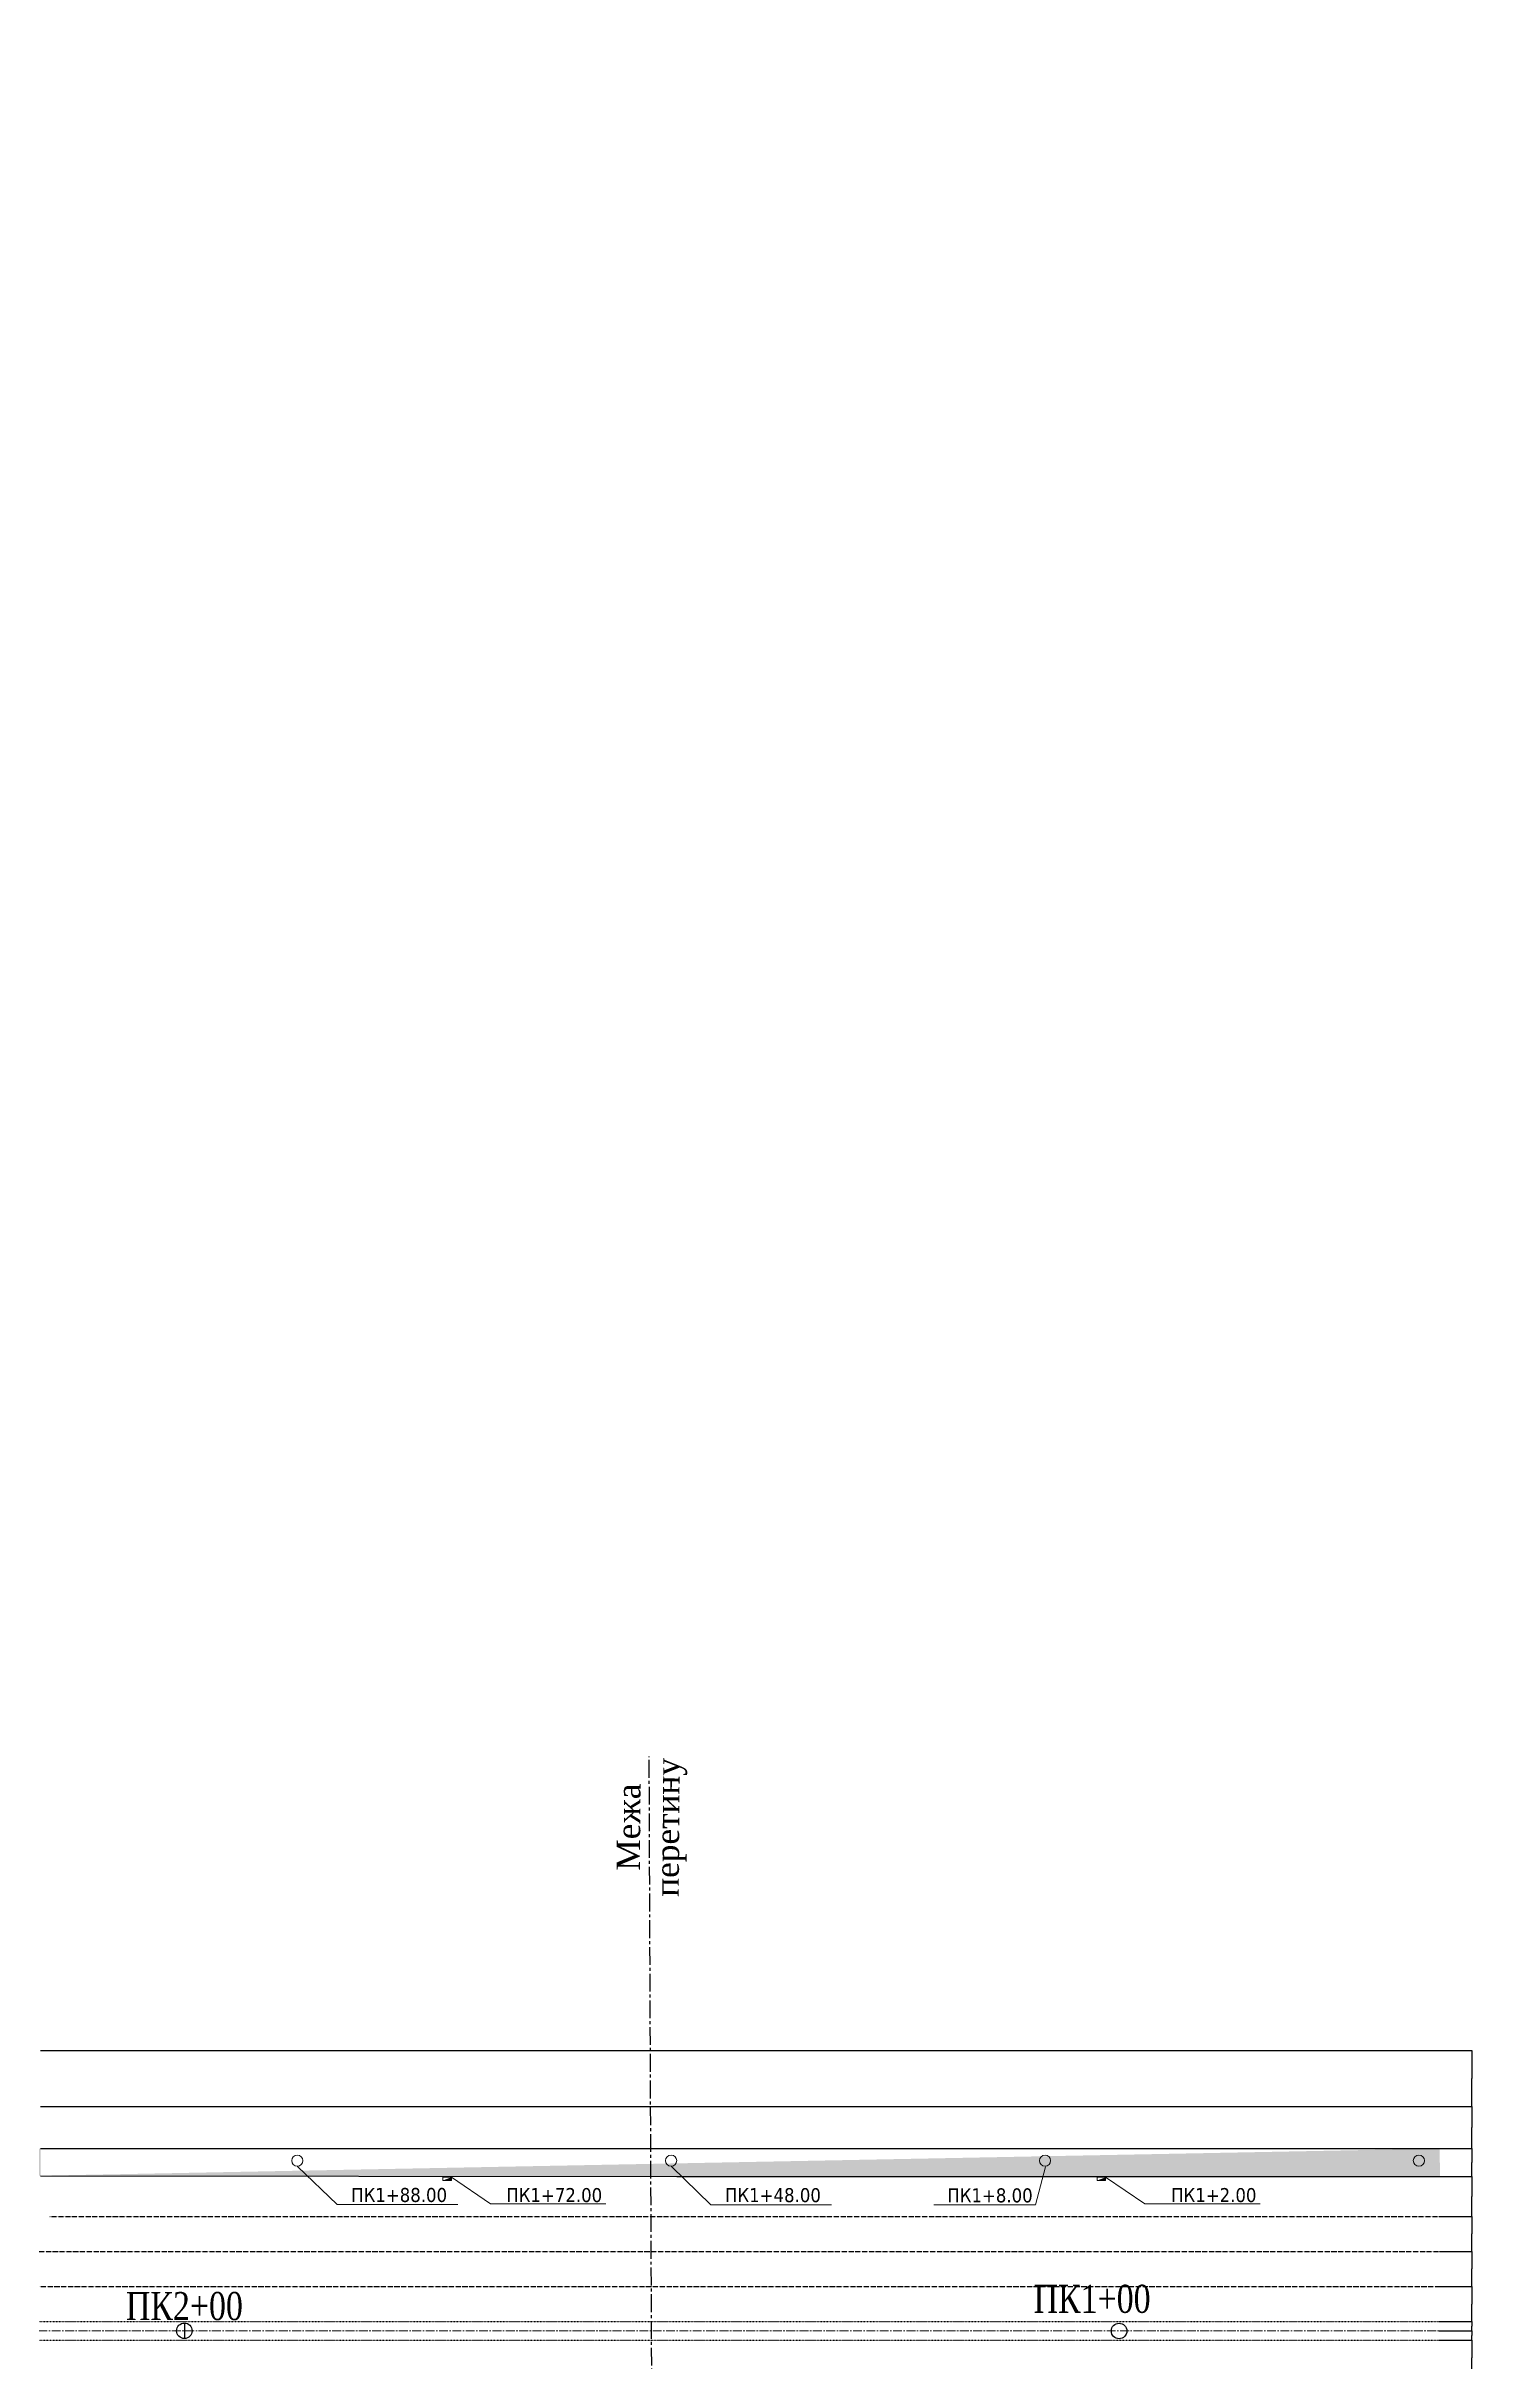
# Model space of a CAD drawing. Header units: millimetres. Extents: x -492806 to 8131902, y -181351 to 2373952.
# Drawn here: x 2316467 to 2468967, y 319210 to 566844 of the extents above; entities that cross this region are included whole.
import ezdxf

# ---------------------------------------------------------------- set-up
doc = ezdxf.new("R2010")
doc.units = ezdxf.units.MM
doc.header["$LTSCALE"] = 50
doc.linetypes.add('ACAD_ISO03W100', pattern=[30, 12, -18])
doc.linetypes.add('CENTER2', pattern=[28.575, 19.05, -3.175, 3.175, -3.175])
for name, color, linetype, lineweight in [('1 Відмітки', 7, 'Continuous', 25), ('2 Позначення', 80, 'Continuous', 20), ('вертикалка', 200, 'Continuous', 9), ('Оси магистралей', 1, 'CENTER2', 9), ('поздовжній профіль', 250, 'Continuous', 15), ('Червоні лінії', 1, 'Continuous', 30)]:
    doc.layers.add(name, color=color, linetype=linetype, lineweight=lineweight)
for name, color, linetype in [('1-3 2-х уровн развязка-C-ROAD-TEXT', 1, 'Continuous'), ('2-4 2-х уровн разв-C-ROAD-TEXT', 1, 'Continuous'), ('Абсолютные высоты', 50, 'Continuous'), ('край проїзжої частини і тротуарів', 150, 'Continuous'), ('Отмостка', 7, 'Continuous'), ('Полоси руху', 2, 'ACAD_ISO03W100')]:
    doc.layers.add(name, color=color, linetype=linetype)
doc.styles.get("Standard").update_dxf_attribs({"font": 'tahoma.ttf'})
doc.styles.add('СПДС_BOLD', font='times.ttf', dxfattribs={"width": 0.8})
doc.dimstyles.get("Standard").update_dxf_attribs({"dimtxt": 0.18, "dimasz": 0.18, "dimexe": 0.18, "dimexo": 0.0625, "dimgap": 0.09, "dimtad": 0, "dimtih": 1, "dimtoh": 1, "dimdec": 4, "dimzin": 0, "dimdsep": 46, "dimtxsty": 'Standard', "dimcen": 0.09, "dimadec": 0, "dimazin": 0, "dimtfac": 1, "dimtdec": 4, "dimtofl": 0, "dimtmove": 0, "dimatfit": 3, "dimfxl": 1, "dimtolj": 1, "dimtzin": 0, "dimarcsym": 0})

# ---------------------------------------------------------------- blocks, each defined once
blk = doc.blocks.new('*D281')
at = {"layer": 'Defpoints', "color": 0, "transparency": 16777216}
for p in [(2465526, 352503), (2465526, 346503), (2468965, 346503)]:
    blk.add_point(p, dxfattribs=at)
at = {"layer": 'край проїзжої частини і тротуарів', "color": 0, "lineweight": -2, "transparency": 16777216}
for p, q in [((2465526, 352503), (2468965, 352503)), ((2468965, 352502), (2468965, 349503)), ((2468965, 346503), (2468965, 349502)), ((2465526, 346503), (2468965, 346503))]:
    blk.add_line(p, q, dxfattribs=at)
at = {"layer": 'край проїзжої частини і тротуарів', "color": 0, "transparency": 16777216}
for points in [[(2468965, 352502), (2468965, 352502), (2468965, 352503)], [(2468965, 346503), (2468965, 346503), (2468965, 346503)]]:
    blk.add_solid(points, dxfattribs=at)
at = {"layer": 'край проїзжої частини і тротуарів', "color": 0, "transparency": 16777216, "insert": (2468965, 349503), "char_height": 1, "attachment_point": 5}
blk.add_mtext('\\A1;6000.00', dxfattribs=at)
blk = doc.blocks.new('*D282')
at = {"layer": 'Defpoints', "color": 0, "transparency": 16777216}
for p in [(2465526, 346503), (2465526, 342003), (2468965, 342003)]:
    blk.add_point(p, dxfattribs=at)
at = {"layer": 'край проїзжої частини і тротуарів', "color": 0, "lineweight": -2, "transparency": 16777216}
for p, q in [((2465526, 346503), (2468965, 346503)), ((2468965, 346502), (2468965, 344253)), ((2468965, 342003), (2468965, 344252)), ((2465526, 342003), (2468965, 342003))]:
    blk.add_line(p, q, dxfattribs=at)
at = {"layer": 'край проїзжої частини і тротуарів', "color": 0, "transparency": 16777216}
for points in [[(2468965, 346502), (2468965, 346502), (2468965, 346503)], [(2468965, 342003), (2468965, 342003), (2468965, 342003)]]:
    blk.add_solid(points, dxfattribs=at)
at = {"layer": 'край проїзжої частини і тротуарів', "color": 0, "transparency": 16777216, "insert": (2468965, 344253), "char_height": 1, "attachment_point": 5}
blk.add_mtext('\\A1;4500.00', dxfattribs=at)
blk = doc.blocks.new('*D283')
at = {"layer": 'Defpoints', "color": 0, "transparency": 16777216}
for p in [(2465526, 342003), (2465526, 339003), (2468965, 339003)]:
    blk.add_point(p, dxfattribs=at)
at = {"layer": 'край проїзжої частини і тротуарів', "color": 0, "lineweight": -2, "transparency": 16777216}
for p, q in [((2465526, 342003), (2468965, 342003)), ((2468965, 342002), (2468965, 340503)), ((2468965, 339003), (2468965, 340502)), ((2465526, 339003), (2468965, 339003))]:
    blk.add_line(p, q, dxfattribs=at)
at = {"layer": 'край проїзжої частини і тротуарів', "color": 0, "transparency": 16777216}
for points in [[(2468965, 342002), (2468965, 342002), (2468965, 342003)], [(2468965, 339003), (2468965, 339003), (2468965, 339003)]]:
    blk.add_solid(points, dxfattribs=at)
at = {"layer": 'край проїзжої частини і тротуарів', "color": 0, "transparency": 16777216, "insert": (2468965, 340503), "char_height": 1, "attachment_point": 5}
blk.add_mtext('\\A1;3000.00', dxfattribs=at)
blk = doc.blocks.new('*D284')
at = {"layer": 'Defpoints', "color": 0, "transparency": 16777216}
for p in [(2465526, 339003), (2465526, 334753), (2468965, 334753)]:
    blk.add_point(p, dxfattribs=at)
at = {"layer": 'край проїзжої частини і тротуарів', "color": 0, "lineweight": -2, "transparency": 16777216}
for p, q in [((2465526, 339003), (2468965, 339003)), ((2468965, 339002), (2468965, 336878)), ((2468965, 334753), (2468965, 336877)), ((2465526, 334753), (2468965, 334753))]:
    blk.add_line(p, q, dxfattribs=at)
at = {"layer": 'край проїзжої частини і тротуарів', "color": 0, "transparency": 16777216}
for points in [[(2468965, 339002), (2468965, 339002), (2468965, 339003)], [(2468965, 334753), (2468965, 334753), (2468965, 334753)]]:
    blk.add_solid(points, dxfattribs=at)
at = {"layer": 'край проїзжої частини і тротуарів', "color": 0, "transparency": 16777216, "insert": (2468965, 336878), "char_height": 1, "attachment_point": 5}
blk.add_mtext('\\A1;4250.00', dxfattribs=at)
blk = doc.blocks.new('*D285')
at = {"layer": 'Defpoints', "color": 0, "transparency": 16777216}
for p in [(2465526, 334753), (2465526, 331003), (2468965, 331003)]:
    blk.add_point(p, dxfattribs=at)
at = {"layer": 'край проїзжої частини і тротуарів', "color": 0, "lineweight": -2, "transparency": 16777216}
for p, q in [((2465526, 334753), (2468965, 334753)), ((2468965, 334752), (2468965, 332878)), ((2468965, 331003), (2468965, 332877)), ((2465526, 331003), (2468965, 331003))]:
    blk.add_line(p, q, dxfattribs=at)
at = {"layer": 'край проїзжої частини і тротуарів', "color": 0, "transparency": 16777216}
for points in [[(2468965, 334752), (2468965, 334752), (2468965, 334753)], [(2468965, 331003), (2468965, 331003), (2468965, 331003)]]:
    blk.add_solid(points, dxfattribs=at)
at = {"layer": 'край проїзжої частини і тротуарів', "color": 0, "transparency": 16777216, "insert": (2468965, 332878), "char_height": 1, "attachment_point": 5}
blk.add_mtext('\\A1;3750.00', dxfattribs=at)
blk = doc.blocks.new('*D286')
at = {"layer": 'Defpoints', "color": 0, "transparency": 16777216}
for p in [(2465526, 331003), (2465526, 327253), (2468965, 327253)]:
    blk.add_point(p, dxfattribs=at)
at = {"layer": 'край проїзжої частини і тротуарів', "color": 0, "lineweight": -2, "transparency": 16777216}
for p, q in [((2465526, 331003), (2468965, 331003)), ((2468965, 331002), (2468965, 329128)), ((2465526, 327253), (2468965, 327253)), ((2468965, 327253), (2468965, 329127))]:
    blk.add_line(p, q, dxfattribs=at)
at = {"layer": 'край проїзжої частини і тротуарів', "color": 0, "transparency": 16777216}
for points in [[(2468965, 331002), (2468965, 331002), (2468965, 331003)], [(2468965, 327253), (2468965, 327253), (2468965, 327253)]]:
    blk.add_solid(points, dxfattribs=at)
at = {"layer": 'край проїзжої частини і тротуарів', "color": 0, "transparency": 16777216, "insert": (2468965, 329128), "char_height": 1, "attachment_point": 5}
blk.add_mtext('\\A1;3750.00', dxfattribs=at)
blk = doc.blocks.new('*D287')
at = {"layer": 'Defpoints', "color": 0, "transparency": 16777216}
for p in [(2465526, 327253), (2465526, 323503), (2468965, 323503)]:
    blk.add_point(p, dxfattribs=at)
at = {"layer": 'край проїзжої частини і тротуарів', "color": 0, "lineweight": -2, "transparency": 16777216}
for p, q in [((2465526, 327253), (2468965, 327253)), ((2468965, 327252), (2468965, 325378)), ((2468965, 323503), (2468965, 325377)), ((2465526, 323503), (2468965, 323503))]:
    blk.add_line(p, q, dxfattribs=at)
at = {"layer": 'край проїзжої частини і тротуарів', "color": 0, "transparency": 16777216}
for points in [[(2468965, 327252), (2468965, 327252), (2468965, 327253)], [(2468965, 323503), (2468965, 323503), (2468965, 323503)]]:
    blk.add_solid(points, dxfattribs=at)
at = {"layer": 'край проїзжої частини і тротуарів', "color": 0, "transparency": 16777216, "insert": (2468965, 325378), "char_height": 1, "attachment_point": 5}
blk.add_mtext('\\A1;3750.00', dxfattribs=at)
blk = doc.blocks.new('*D288')
at = {"layer": 'Defpoints', "color": 0, "transparency": 16777216}
for p in [(2465441, 322506), (2465526, 323503), (2468965, 322506)]:
    blk.add_point(p, dxfattribs=at)
at = {"layer": 'край проїзжої частини і тротуарів', "color": 0, "lineweight": -2, "transparency": 16777216}
for p, q in [((2465441, 322506), (2468965, 322506)), ((2465526, 323503), (2468965, 323503)), ((2468965, 323502), (2468965, 323005)), ((2468965, 322506), (2468965, 323004))]:
    blk.add_line(p, q, dxfattribs=at)
at = {"layer": 'край проїзжої частини і тротуарів', "color": 0, "transparency": 16777216}
for points in [[(2468965, 323502), (2468965, 323502), (2468965, 323503)], [(2468965, 322506), (2468965, 322506), (2468965, 322506)]]:
    blk.add_solid(points, dxfattribs=at)
at = {"layer": 'край проїзжої частини і тротуарів', "color": 0, "transparency": 16777216, "insert": (2468965, 323004), "char_height": 1, "attachment_point": 5}
blk.add_mtext('\\A1;996.4', dxfattribs=at)
blk = doc.blocks.new('*D289')
at = {"layer": 'Defpoints', "color": 0, "transparency": 16777216}
for p in [(2465441, 322506), (2465526, 321510), (2468965, 321510)]:
    blk.add_point(p, dxfattribs=at)
at = {"layer": 'край проїзжої частини і тротуарів', "color": 0, "lineweight": -2, "transparency": 16777216}
for p, q in [((2465441, 322506), (2468965, 322506)), ((2468965, 322506), (2468965, 322009)), ((2468965, 321510), (2468965, 322007)), ((2465526, 321510), (2468965, 321510))]:
    blk.add_line(p, q, dxfattribs=at)
at = {"layer": 'край проїзжої частини і тротуарів', "color": 0, "transparency": 16777216}
for points in [[(2468965, 322506), (2468965, 322506), (2468965, 322506)], [(2468965, 321510), (2468965, 321510), (2468965, 321510)]]:
    blk.add_solid(points, dxfattribs=at)
at = {"layer": 'край проїзжої частини і тротуарів', "color": 0, "transparency": 16777216, "insert": (2468965, 322008), "char_height": 1, "attachment_point": 5}
blk.add_mtext('\\A1;996.4', dxfattribs=at)
blk = doc.blocks.new('*D290')
at = {"layer": 'Defpoints', "color": 0, "transparency": 16777216}
for p in [(2465526, 321510), (2465526, 317760), (2468965, 317760)]:
    blk.add_point(p, dxfattribs=at)
at = {"layer": 'край проїзжої частини і тротуарів', "color": 0, "lineweight": -2, "transparency": 16777216}
for p, q in [((2465526, 321510), (2468965, 321510)), ((2468965, 321510), (2468965, 319635)), ((2468965, 317760), (2468965, 319634)), ((2465526, 317760), (2468965, 317760))]:
    blk.add_line(p, q, dxfattribs=at)
at = {"layer": 'край проїзжої частини і тротуарів', "color": 0, "transparency": 16777216}
for points in [[(2468965, 321510), (2468965, 321510), (2468965, 321510)], [(2468965, 317760), (2468965, 317760), (2468965, 317760)]]:
    blk.add_solid(points, dxfattribs=at)
at = {"layer": 'край проїзжої частини і тротуарів', "color": 0, "transparency": 16777216, "insert": (2468965, 319635), "char_height": 1, "attachment_point": 5}
blk.add_mtext('\\A1;3750.00', dxfattribs=at)
blk = doc.blocks.new('AeccTickLine')
blk.add_line((0, -0.5), (0, 0.5))
blk = doc.blocks.new('столб')
at = {"layer": 'поздовжній профіль', "color": 160}
for points in [[(-500, 0, 0, 0, 0), (-1000, 0, 350, 0, 0), (-1700, 0, 0, 0, 0)], [(500, 0, 0, 0, 0), (1000, 0, 350, 0, 0), (1700, 0, 0, 0, 0)]]:
    blk.add_lwpolyline(points, format="xyseb", dxfattribs=at)
blk.add_circle((0, 0), 500, dxfattribs=at)

msp = doc.modelspace()

# ---------------------------------------------------------------- hatches: boundary and pattern name
at = {"layer": 'Абсолютные высоты', "ltscale": 0.001}
h = msp.add_hatch(dxfattribs=at)
h.set_pattern_fill('GRASS', color=256, scale=50, angle=0.1)
h.set_pattern_definition([(90.1, (1821255.8, 1736822.7), (-899.5916, 896.4569), [238.125, -1557.9262]), (45.1, (1821255.8, 1736822.7), (-899.5916, 896.4569), [238.125, -1031.875]), (135.1, (1821255.8, 1736822.7), (-896.4569, -899.5916), [238.125, -1031.875])])
edge = h.paths.add_edge_path()
edge.add_line((2248873.084, 566843.769), (2251873.084, 566843.769))
edge.add_line((2251873.084, 566843.769), (2251873.084, 564601.941))
edge.add_line((2248873.084, 566843.769), (2248873.084, 564601.941))
edge.add_line((2258963.684, 519754.83), (2248873.084, 564601.941))
edge.add_line((2261963.684, 519754.83), (2251873.084, 564601.941))
edge.add_line((2261963.684, 519754.83), (2261963.684, 396002.56))
edge.add_line((2258963.684, 519754.83), (2258963.684, 396002.56))
edge.add_arc((2316041.705, 396076.299), 54078.071, 180.07812633, 269.81138608)
edge.add_arc((2315863.684, 396002.56), 56900, 180, 270)
edge.add_line((2315863.684, 341998.547), (2465526.193, 342002.56))
edge.add_line((2315863.684, 339101.13), (2383934.098, 339003.806))
edge.add_line((2383934.098, 339003.806), (2465526.193, 339002.56))
edge.add_line((2465588.693, 339002.56), (2465526.193, 342002.56))
at = {"layer": 'вертикалка'}
h = msp.add_hatch(color=0, dxfattribs=at)
h.dxf.hatch_style = 1
h.paths.add_polyline_path([(2358904.637, 338594.405), (2359804.637, 338594.048), (2359804.771, 338931.548)])
h = msp.add_hatch(color=0, dxfattribs=at)
h.dxf.hatch_style = 1
h.paths.add_polyline_path([(2428904.637, 338594.405), (2429804.637, 338594.048), (2429804.771, 338931.548)])

# ---------------------------------------------------------------- linework, layer by layer
at = {"layer": '2 Позначення', "color": 0}
for points in [[(2343357.019, 340092.603), (2347586.955, 336012.787), (2360497.846, 336012.787)], [(2383350.395, 340076.196), (2387580.331, 335996.38), (2400491.221, 335996.38)], [(2423375.706, 340050.259), (2422310.279, 335970.442), (2411436.583, 335970.442)]]:
    msp.add_lwpolyline(points, dxfattribs=at)
at = {"layer": '2 Позначення', "color": 0, "elevation": -56637.349}
for points in [[(2359804.771, 338931.548), (2363998.758, 336100.82), (2376335.945, 336100.82)], [(2429804.771, 338931.548), (2433998.758, 336100.82), (2446335.945, 336100.82)]]:
    msp.add_lwpolyline(points, dxfattribs=at)
at = {"layer": 'Абсолютные высоты'}
for centre in [(2331242.115, 322515.607), (2431241.59, 322493.229)]:
    msp.add_circle(centre, 828.566, dxfattribs=at)
at = {"layer": 'вертикалка', "color": 0, "elevation": -56637.349}
for points in [[(2359804.637, 338594.048), (2359804.771, 338931.548), (2358904.771, 338931.905), (2358904.637, 338594.405)], [(2429804.637, 338594.048), (2429804.771, 338931.548), (2428904.771, 338931.905), (2428904.637, 338594.405)]]:
    msp.add_lwpolyline(points, close=True, dxfattribs=at)
at = {"layer": 'край проїзжої частини і тротуарів', "ltscale": 0.05}
for p, q in [((2315863.684, 346502.56), (2465526.193, 346502.56)), ((2315863.684, 341998.547), (2465526.193, 342002.56)), ((2383934.098, 339003.806), (2465526.193, 339002.56))]:
    msp.add_line(p, q, dxfattribs=at)
at = {"layer": 'край проїзжої частини і тротуарів'}
msp.add_line((2315863.684, 339101.13), (2383934.098, 339003.806), dxfattribs=at)
at = {"layer": 'Оси магистралей'}
msp.add_line((2211323.084, 322506.194), (2465441.014, 322506.194), dxfattribs=at)
at = {"layer": 'Отмостка', "linetype": 'CENTER2', "ltscale": 2, "flags": 128}
msp.add_lwpolyline([(2381482.647, 258787.694), (2380971.58, 383944.965)], dxfattribs=at)
at = {"layer": 'Полоси руху', "ltscale": 0.05}
for p, q in [((2316863.684, 334752.56), (2465526.193, 334752.56)), ((2287944.604, 331002.56), (2465526.193, 331002.56)), ((2211323.084, 327252.56), (2465526.193, 327252.56))]:
    msp.add_line(p, q, dxfattribs=at)
at = {"layer": 'Полоси руху', "ltscale": 0.001}
for p, q in [((2211323.084, 323502.56), (2465526.193, 323502.56)), ((2211323.084, 321509.829), (2465526.193, 321509.829))]:
    msp.add_line(p, q, dxfattribs=at)
at = {"layer": 'Червоні лінії', "ltscale": 0.05}
msp.add_line((2315863.684, 352502.56), (2465526.193, 352502.56), dxfattribs=at)

# ---------------------------------------------------------------- block references
at = {"color": 0, "xscale": 1.200000000244472, "yscale": 1.200000000244472, "zscale": 1.200000000244472, "rotation": 180.7039103117133}
for p in [(2343319.591, 340713.601), (2383319.591, 340713.601), (2423319.591, 340713.601), (2463319.591, 340713.601)]:
    msp.add_blockref('столб', p, dxfattribs=at)
at = {"layer": '2-4 2-х уровн разв-C-ROAD-TEXT', "color": 1, "linetype": 'Continuous', "lineweight": -3, "xscale": 1500, "yscale": 1500, "zscale": 1500, "rotation": 180}
msp.add_blockref('AeccTickLine', (2331241.59, 322493.229), dxfattribs=at)

# ---------------------------------------------------------------- texts
at = {"insert": (2381256.291, 376368.008), "char_height": 2500, "width": 13757.68242, "attachment_point": 5, "rotation": 89.5731211}
msp.add_mtext('{\\fTimes New Roman|b0|i0|c204|p18;Межа перетину}', dxfattribs=at)
at = {"layer": '1 Відмітки', "color": 0, "char_height": 1500, "attachment_point": 3}
for s, insert in [('ПК1+88.00', (2359345.642, 337792.288)), ('ПК1+48.00', (2399339.018, 337775.88)), ('ПК1+8.00', (2421996.672, 337749.943))]:
    msp.add_mtext_dynamic_manual_height_columns(s, width=7.02543, gutter_width=12.5, heights=[0], dxfattribs=dict(at, insert=insert))
at = {"layer": '1 Відмітки', "color": 0, "char_height": 1500, "attachment_point": 3, "rotation": 359.97435597}
for s, insert in [('ПК1+72.00', (2375938.657, 337778.916, -56637.349)), ('ПК1+2.00', (2445938.657, 337778.916, -56637.349))]:
    msp.add_mtext_dynamic_manual_height_columns(s, width=7.02543, gutter_width=12.5, heights=[0], dxfattribs=dict(at, insert=insert))
at = {"layer": '1-3 2-х уровн развязка-C-ROAD-TEXT', "color": 1, "linetype": 'Continuous', "lineweight": -3, "insert": (2428353.203, 325912.516), "char_height": 3000, "attachment_point": 5, "style": 'СПДС_BOLD'}
msp.add_mtext('ПК1+00', dxfattribs=at)
at = {"layer": '2-4 2-х уровн разв-C-ROAD-TEXT', "color": 1, "linetype": 'Continuous', "lineweight": -3, "insert": (2331241.59, 323618.229), "char_height": 3000, "attachment_point": 8, "style": 'СПДС_BOLD'}
msp.add_mtext('ПК2+00', dxfattribs=at)

# ---------------------------------------------------------------- dimensions: what is measured, and where the dimension line sits
at = {"layer": 'край проїзжої частини і тротуарів'}
for base, p1, p2, override, picture, middle in [((2468964.967, 346502.56), (2465526.193, 352502.56), (2465526.193, 346502.56), {"dimtxt": 1, "dimgap": 0.1, "dimdec": 2}, '*D281', (2468964.967, 349502.56)), ((2468964.967, 342002.56), (2465526.193, 346502.56), (2465526.193, 342002.56), {"dimtxt": 1, "dimgap": 0.1, "dimdec": 2, "dimtmove": 1}, '*D282', (2468964.967, 344252.56)), ((2468964.967, 339002.56), (2465526.193, 342002.56), (2465526.193, 339002.56), {"dimtxt": 1, "dimgap": 0.1, "dimdec": 2, "dimtmove": 1}, '*D283', (2468964.967, 340502.56)), ((2468964.967, 334752.56), (2465526.193, 339002.56), (2465526.193, 334752.56), {"dimtxt": 1, "dimgap": 0.1, "dimdec": 2, "dimtmove": 1}, '*D284', (2468964.967, 336877.56)), ((2468964.967, 331002.56), (2465526.193, 334752.56), (2465526.193, 331002.56), {"dimtxt": 1, "dimgap": 0.1, "dimdec": 2, "dimtmove": 1}, '*D285', (2468964.967, 332877.56)), ((2468964.967, 327252.56), (2465526.193, 331002.56), (2465526.193, 327252.56), {"dimtxt": 1, "dimgap": 0.1, "dimdec": 2, "dimtmove": 1}, '*D286', (2468964.967, 329127.56)), ((2468964.967, 323502.56), (2465526.193, 327252.56), (2465526.193, 323502.56), {"dimtxt": 1, "dimgap": 0.1, "dimdec": 2, "dimtmove": 1}, '*D287', (2468964.967, 325377.56)), ((2468964.967, 322506.194), (2465526.193, 323502.56), (2465441.014, 322506.194), {"dimtxt": 1, "dimgap": 0.1, "dimdec": 1, "dimtmove": 1}, '*D288', (2468964.967, 323004.377)), ((2468964.967, 321509.829), (2465441.014, 322506.194), (2465526.193, 321509.829), {"dimtxt": 1, "dimgap": 0.1, "dimdec": 1, "dimtmove": 1}, '*D289', (2468964.967, 322008.012)), ((2468964.967, 317759.829), (2465526.193, 321509.829), (2465526.193, 317759.829), {"dimtxt": 1, "dimgap": 0.1, "dimdec": 2, "dimtmove": 1}, '*D290', (2468964.967, 319634.829))]:
    dim = msp.add_linear_dim(base=base, p1=p1, p2=p2, angle=90, dimstyle='Standard', override=override, dxfattribs=at)
    dim.commit()
    dim.dimension.update_dxf_attribs({"geometry": picture, "text_midpoint": middle})

doc.saveas('drawing.dxf')
